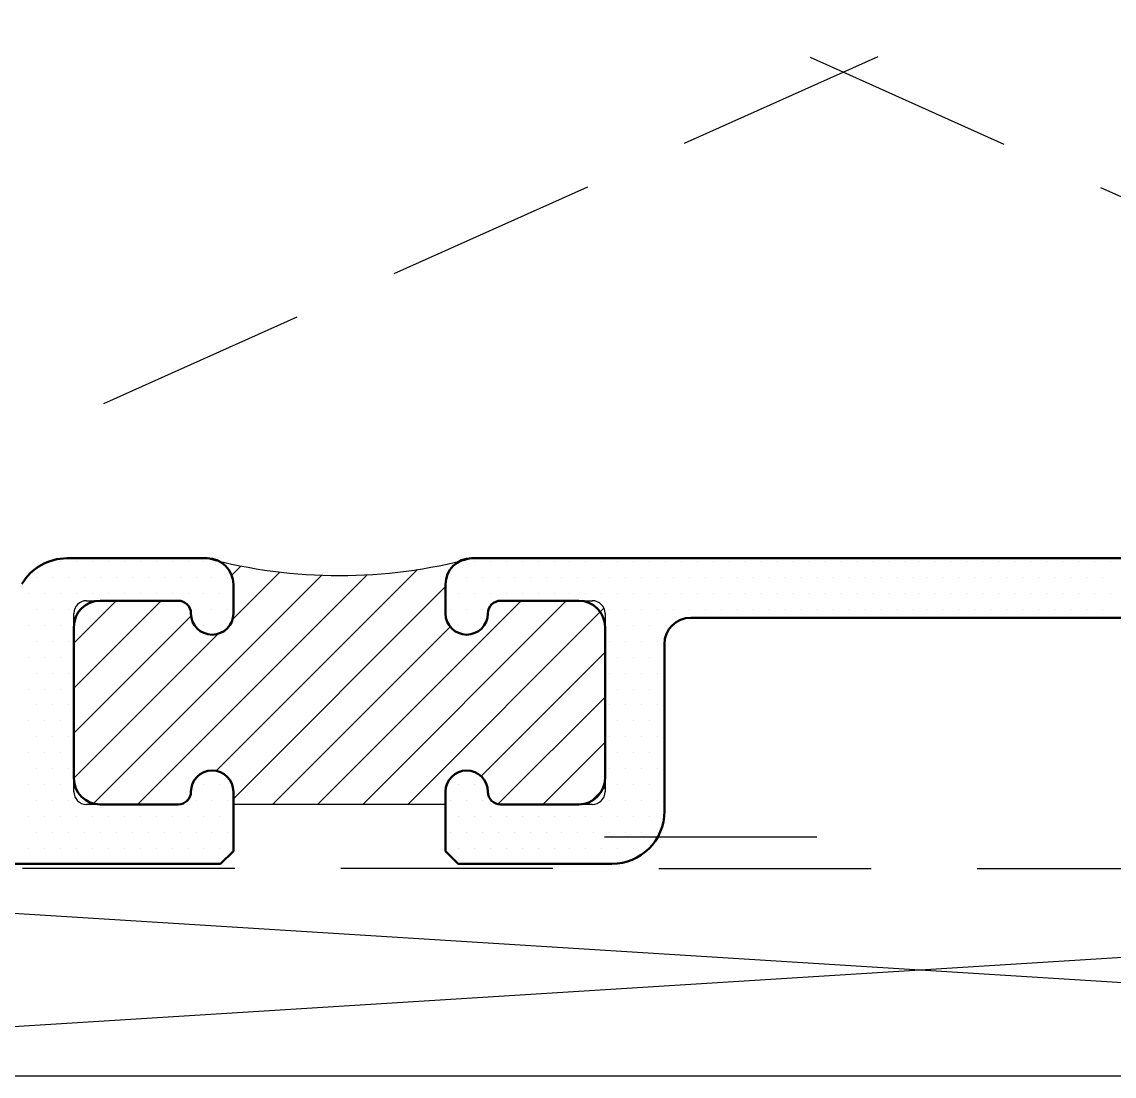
# Model space of a CAD drawing. Header units: inches. Extents: x 3.8 to 36.3, y 0.9 to 43.6.
# Drawn here: x 7.518 to 8.806, y 5.127 to 6.369 of the extents above; entities that cross this region are included whole.
import ezdxf

# ---------------------------------------------------------------- set-up
doc = ezdxf.new("R2010")
doc.units = ezdxf.units.IN
doc.header["$MEASUREMENT"] = 0
doc.linetypes.add('HIDDEN', pattern=[0.375, 0.25, -0.125])
for name, color, linetype in [('R-SWTS-DET1', 1, 'Continuous'), ('R-SWTS-DET3', 5, 'Continuous'), ('R-SWTS-PAT1', 5, 'Continuous')]:
    doc.layers.add(name, color=color, linetype=linetype)

msp = doc.modelspace()

# ---------------------------------------------------------------- linework, layer by layer
at = {"layer": 'R-SWTS-DET1', "lineweight": 50}
for p, q in [((7.7367, 5.73683), (7.5717, 5.73683)), ((10.6282, 5.73683), (8.0487, 5.73683)), ((7.7677, 5.67183), (7.7677, 5.70583)), ((8.0177, 5.70583), (8.0177, 5.67183)), ((7.6107, 5.68683), (7.7027, 5.68683)), ((8.0827, 5.68683), (8.1747, 5.68683)), ((8.3067, 5.66683), (10.40105, 5.66683)), ((7.5797, 5.47783), (7.5797, 5.65583)), ((8.2057, 5.65583), (8.2057, 5.47783)), ((8.2757, 5.43883), (8.2757, 5.63583)), ((7.7677, 5.44683), (7.7677, 5.46183)), ((8.0177, 5.46183), (8.0177, 5.44683)), ((7.7027, 5.44683), (7.6107, 5.44683)), ((7.7677, 5.39183), (7.7677, 5.44683)), ((8.0177, 5.44683), (8.0177, 5.39183)), ((8.1747, 5.44683), (8.0827, 5.44683)), ((7.7527, 5.37683), (7.7677, 5.39183)), ((8.0177, 5.39183), (8.0327, 5.37683)), ((5.97067, 5.37683), (7.7527, 5.37683)), ((8.0327, 5.37683), (8.2137, 5.37683))]:
    msp.add_line(p, q, dxfattribs=at)
at = {"layer": 'R-SWTS-DET1'}
for p, q in [((7.7367, 5.73683), (7.7367, 5.73683)), ((7.7367, 5.73683), (7.7367, 5.73683)), ((8.0487, 5.73683), (8.0487, 5.73683)), ((7.7677, 5.67183), (7.7677, 5.70583)), ((8.0177, 5.70583), (8.0177, 5.67183)), ((7.5947, 5.68683), (7.7027, 5.68683)), ((8.0827, 5.68683), (8.1907, 5.68683)), ((7.5797, 5.46183), (7.5797, 5.67183)), ((8.2057, 5.67183), (8.2057, 5.46183)), ((7.7677, 5.44683), (7.7677, 5.46183)), ((8.0177, 5.46183), (8.0177, 5.44683)), ((7.7027, 5.44683), (7.5947, 5.44683)), ((8.0177, 5.44683), (7.7677, 5.44683)), ((8.1907, 5.44683), (8.0827, 5.44683)), ((8.2052, 5.40883), (8.4552, 5.40883))]:
    msp.add_line(p, q, dxfattribs=at)
at = {"layer": 'R-SWTS-DET1', "lineweight": 50}
for centre, radius, start, end in [((7.5717, 5.67483), 0.062, 90, 149.23383), ((7.7367, 5.70583), 0.031, 360, 90), ((8.0487, 5.70583), 0.031, 90, 180), ((7.6107, 5.65583), 0.031, 90, 180), ((7.7027, 5.67183), 0.015, 360, 90), ((8.0827, 5.67183), 0.015, 90, 180), ((8.1747, 5.65583), 0.031, 0, 90), ((7.7427, 5.67183), 0.025, 180, 0), ((8.0427, 5.67183), 0.025, 180, 360), ((8.3067, 5.63583), 0.031, 90, 180), ((7.7427, 5.46183), 0.025, 0, 180), ((8.0427, 5.46183), 0.025, 0, 180), ((7.6107, 5.47783), 0.031, 180, 270), ((8.1747, 5.47783), 0.031, 270, 360), ((7.7027, 5.46183), 0.015, 270, 0), ((8.0827, 5.46183), 0.015, 180, 270), ((8.2137, 5.43883), 0.062, 270, 0)]:
    msp.add_arc(centre, radius, start, end, dxfattribs=at)
at = {"layer": 'R-SWTS-DET1'}
for centre, radius, start, end in [((7.7367, 5.70583), 0.031, 0, 90), ((7.8927, 6.32726), 0.61069, 255.19981, 284.80019), ((8.0487, 5.70583), 0.031, 90, 180), ((7.5947, 5.67183), 0.015, 90, 180), ((7.7027, 5.67183), 0.015, 360, 90), ((8.0827, 5.67183), 0.015, 90, 180), ((8.1907, 5.67183), 0.015, 0, 90), ((7.7427, 5.67183), 0.025, 180, 0), ((8.0427, 5.67183), 0.025, 180, 360), ((7.7427, 5.46183), 0.025, 0, 180), ((8.0427, 5.46183), 0.025, 360, 180), ((7.5947, 5.46183), 0.015, 180, 270), ((7.7027, 5.46183), 0.015, 270, 0), ((8.0827, 5.46183), 0.015, 180, 270), ((8.1907, 5.46183), 0.015, 270, 360)]:
    msp.add_arc(centre, radius, start, end, dxfattribs=at)
at = {"layer": 'R-SWTS-DET3', "linetype": 'HIDDEN'}
for p, q in [((10.58059, 7.24707), (6.39424, 5.37207)), ((6.39424, 7.24707), (10.58059, 5.37097)), ((6.39424, 5.37207), (10.58059, 5.37097))]:
    msp.add_line(p, q, dxfattribs=at)
at = {"layer": 'R-SWTS-DET3'}
for p, q in [((10.5712, 5.12683), (6.5712, 5.37683)), ((6.5712, 5.12683), (10.5712, 5.37683)), ((11.16005, 5.12683), (5.8212, 5.12683))]:
    msp.add_line(p, q, dxfattribs=at)
at = {"layer": 'R-SWTS-PAT1'}
for p, q in [((7.56434, 5.7328), (7.56434, 5.7328)), ((7.58309, 5.7328), (7.58309, 5.7328)), ((7.60184, 5.7328), (7.60184, 5.7328)), ((7.62059, 5.7328), (7.62059, 5.7328)), ((7.63934, 5.7328), (7.63934, 5.7328)), ((7.65809, 5.7328), (7.65809, 5.7328)), ((7.67684, 5.7328), (7.67684, 5.7328)), ((7.69559, 5.7328), (7.69559, 5.7328)), ((7.71434, 5.7328), (7.71434, 5.7328)), ((7.73309, 5.7328), (7.73309, 5.7328)), ((7.75184, 5.7328), (7.75184, 5.7328)), ((8.05184, 5.7328), (8.05184, 5.7328)), ((8.07059, 5.7328), (8.07059, 5.7328)), ((8.08934, 5.7328), (8.08934, 5.7328)), ((8.10809, 5.7328), (8.10809, 5.7328)), ((8.12684, 5.7328), (8.12684, 5.7328)), ((8.14559, 5.7328), (8.14559, 5.7328)), ((8.16434, 5.7328), (8.16434, 5.7328)), ((8.18309, 5.7328), (8.18309, 5.7328)), ((8.20184, 5.7328), (8.20184, 5.7328)), ((8.22059, 5.7328), (8.22059, 5.7328)), ((8.23934, 5.7328), (8.23934, 5.7328)), ((8.25809, 5.7328), (8.25809, 5.7328)), ((8.27684, 5.7328), (8.27684, 5.7328)), ((8.29559, 5.7328), (8.29559, 5.7328)), ((8.31434, 5.7328), (8.31434, 5.7328)), ((8.33309, 5.7328), (8.33309, 5.7328)), ((8.35184, 5.7328), (8.35184, 5.7328)), ((8.37059, 5.7328), (8.37059, 5.7328)), ((8.38934, 5.7328), (8.38934, 5.7328)), ((8.40809, 5.7328), (8.40809, 5.7328)), ((8.42684, 5.7328), (8.42684, 5.7328)), ((8.44559, 5.7328), (8.44559, 5.7328)), ((8.46434, 5.7328), (8.46434, 5.7328)), ((8.48309, 5.7328), (8.48309, 5.7328)), ((8.50184, 5.7328), (8.50184, 5.7328)), ((8.52059, 5.7328), (8.52059, 5.7328)), ((8.53934, 5.7328), (8.53934, 5.7328)), ((8.55809, 5.7328), (8.55809, 5.7328)), ((8.57684, 5.7328), (8.57684, 5.7328)), ((8.59559, 5.7328), (8.59559, 5.7328)), ((8.61434, 5.7328), (8.61434, 5.7328)), ((8.63309, 5.7328), (8.63309, 5.7328)), ((8.65184, 5.7328), (8.65184, 5.7328)), ((8.67059, 5.7328), (8.67059, 5.7328)), ((8.68934, 5.7328), (8.68934, 5.7328)), ((8.70809, 5.7328), (8.70809, 5.7328)), ((8.72684, 5.7328), (8.72684, 5.7328)), ((8.74559, 5.7328), (8.74559, 5.7328)), ((8.76434, 5.7328), (8.76434, 5.7328)), ((8.78309, 5.7328), (8.78309, 5.7328)), ((8.80184, 5.7328), (8.80184, 5.7328)), ((7.60188, 5.44683), (7.87197, 5.71693)), ((7.65491, 5.44683), (7.92553, 5.71746)), ((7.74748, 5.48637), (7.98464, 5.72353)), ((7.76572, 5.71675), (7.77667, 5.7277)), ((7.76665, 5.66464), (7.82262, 5.72061)), ((7.53621, 5.71405), (7.53621, 5.71405)), ((7.55496, 5.71405), (7.55496, 5.71405)), ((7.57371, 5.71405), (7.57371, 5.71405)), ((7.59246, 5.71405), (7.59246, 5.71405)), ((7.61121, 5.71405), (7.61121, 5.71405)), ((7.62996, 5.71405), (7.62996, 5.71405)), ((7.64871, 5.71405), (7.64871, 5.71405)), ((7.66746, 5.71405), (7.66746, 5.71405)), ((7.68621, 5.71405), (7.68621, 5.71405)), ((7.70496, 5.71405), (7.70496, 5.71405)), ((7.72371, 5.71405), (7.72371, 5.71405)), ((7.74246, 5.71405), (7.74246, 5.71405)), ((7.76121, 5.71405), (7.76121, 5.71405)), ((7.7677, 5.45356), (8.0177, 5.70356)), ((8.02371, 5.71405), (8.02371, 5.71405)), ((8.04246, 5.71405), (8.04246, 5.71405)), ((8.06121, 5.71405), (8.06121, 5.71405)), ((8.07996, 5.71405), (8.07996, 5.71405)), ((8.09871, 5.71405), (8.09871, 5.71405)), ((8.11746, 5.71405), (8.11746, 5.71405)), ((8.13621, 5.71405), (8.13621, 5.71405)), ((8.15496, 5.71405), (8.15496, 5.71405)), ((8.17371, 5.71405), (8.17371, 5.71405)), ((8.19246, 5.71405), (8.19246, 5.71405)), ((8.21121, 5.71405), (8.21121, 5.71405)), ((8.22996, 5.71405), (8.22996, 5.71405)), ((8.24871, 5.71405), (8.24871, 5.71405)), ((8.26746, 5.71405), (8.26746, 5.71405)), ((8.28621, 5.71405), (8.28621, 5.71405)), ((8.30496, 5.71405), (8.30496, 5.71405)), ((8.32371, 5.71405), (8.32371, 5.71405)), ((8.34246, 5.71405), (8.34246, 5.71405)), ((8.36121, 5.71405), (8.36121, 5.71405)), ((8.37996, 5.71405), (8.37996, 5.71405)), ((8.39871, 5.71405), (8.39871, 5.71405)), ((8.41746, 5.71405), (8.41746, 5.71405)), ((8.43621, 5.71405), (8.43621, 5.71405)), ((8.45496, 5.71405), (8.45496, 5.71405)), ((8.47371, 5.71405), (8.47371, 5.71405)), ((8.49246, 5.71405), (8.49246, 5.71405)), ((8.51121, 5.71405), (8.51121, 5.71405)), ((8.52996, 5.71405), (8.52996, 5.71405)), ((8.54871, 5.71405), (8.54871, 5.71405)), ((8.56746, 5.71405), (8.56746, 5.71405)), ((8.58621, 5.71405), (8.58621, 5.71405)), ((8.60496, 5.71405), (8.60496, 5.71405)), ((8.62371, 5.71405), (8.62371, 5.71405)), ((8.64246, 5.71405), (8.64246, 5.71405)), ((8.66121, 5.71405), (8.66121, 5.71405)), ((8.67996, 5.71405), (8.67996, 5.71405)), ((8.69871, 5.71405), (8.69871, 5.71405)), ((8.71746, 5.71405), (8.71746, 5.71405)), ((8.73621, 5.71405), (8.73621, 5.71405)), ((8.75496, 5.71405), (8.75496, 5.71405)), ((8.77371, 5.71405), (8.77371, 5.71405)), ((8.79246, 5.71405), (8.79246, 5.71405)), ((7.52684, 5.6953), (7.52684, 5.6953)), ((7.54559, 5.6953), (7.54559, 5.6953)), ((7.56434, 5.6953), (7.56434, 5.6953)), ((7.58309, 5.6953), (7.58309, 5.6953)), ((7.60184, 5.6953), (7.60184, 5.6953)), ((7.62059, 5.6953), (7.62059, 5.6953)), ((7.63934, 5.6953), (7.63934, 5.6953)), ((7.65809, 5.6953), (7.65809, 5.6953)), ((7.67684, 5.6953), (7.67684, 5.6953)), ((7.69559, 5.6953), (7.69559, 5.6953)), ((7.71434, 5.6953), (7.71434, 5.6953)), ((7.73309, 5.6953), (7.73309, 5.6953)), ((7.75184, 5.6953), (7.75184, 5.6953)), ((8.03309, 5.6953), (8.03309, 5.6953)), ((8.05184, 5.6953), (8.05184, 5.6953)), ((8.07059, 5.6953), (8.07059, 5.6953)), ((8.08934, 5.6953), (8.08934, 5.6953)), ((8.10809, 5.6953), (8.10809, 5.6953)), ((8.12684, 5.6953), (8.12684, 5.6953)), ((8.14559, 5.6953), (8.14559, 5.6953)), ((8.16434, 5.6953), (8.16434, 5.6953)), ((8.18309, 5.6953), (8.18309, 5.6953)), ((8.20184, 5.6953), (8.20184, 5.6953)), ((8.22059, 5.6953), (8.22059, 5.6953)), ((8.23934, 5.6953), (8.23934, 5.6953)), ((8.25809, 5.6953), (8.25809, 5.6953)), ((8.27684, 5.6953), (8.27684, 5.6953)), ((8.29559, 5.6953), (8.29559, 5.6953)), ((8.31434, 5.6953), (8.31434, 5.6953)), ((8.33309, 5.6953), (8.33309, 5.6953)), ((8.35184, 5.6953), (8.35184, 5.6953)), ((8.37059, 5.6953), (8.37059, 5.6953)), ((8.38934, 5.6953), (8.38934, 5.6953)), ((8.40809, 5.6953), (8.40809, 5.6953)), ((8.42684, 5.6953), (8.42684, 5.6953)), ((8.44559, 5.6953), (8.44559, 5.6953)), ((8.46434, 5.6953), (8.46434, 5.6953)), ((8.48309, 5.6953), (8.48309, 5.6953)), ((8.50184, 5.6953), (8.50184, 5.6953)), ((8.52059, 5.6953), (8.52059, 5.6953)), ((8.53934, 5.6953), (8.53934, 5.6953)), ((8.55809, 5.6953), (8.55809, 5.6953)), ((8.57684, 5.6953), (8.57684, 5.6953)), ((8.59559, 5.6953), (8.59559, 5.6953)), ((8.61434, 5.6953), (8.61434, 5.6953)), ((8.63309, 5.6953), (8.63309, 5.6953)), ((8.65184, 5.6953), (8.65184, 5.6953)), ((8.67059, 5.6953), (8.67059, 5.6953)), ((8.68934, 5.6953), (8.68934, 5.6953)), ((8.70809, 5.6953), (8.70809, 5.6953)), ((8.72684, 5.6953), (8.72684, 5.6953)), ((8.74559, 5.6953), (8.74559, 5.6953)), ((8.76434, 5.6953), (8.76434, 5.6953)), ((8.78309, 5.6953), (8.78309, 5.6953)), ((8.80184, 5.6953), (8.80184, 5.6953)), ((7.5797, 5.63679), (7.62974, 5.68683)), ((7.5797, 5.58376), (7.68278, 5.68683)), ((7.86704, 5.44683), (8.10704, 5.68683)), ((7.92008, 5.44683), (8.16008, 5.68683)), ((7.97311, 5.44683), (8.20435, 5.67807)), ((7.53621, 5.67655), (7.53621, 5.67655)), ((7.55496, 5.67655), (7.55496, 5.67655)), ((7.57371, 5.67655), (7.57371, 5.67655)), ((7.5797, 5.53073), (7.71788, 5.6689)), ((7.72371, 5.67655), (7.72371, 5.67655)), ((7.74246, 5.67655), (7.74246, 5.67655)), ((7.76121, 5.67655), (7.76121, 5.67655)), ((8.02371, 5.67655), (8.02371, 5.67655)), ((8.04246, 5.67655), (8.04246, 5.67655)), ((8.06121, 5.67655), (8.06121, 5.67655)), ((8.21121, 5.67655), (8.21121, 5.67655)), ((8.22996, 5.67655), (8.22996, 5.67655)), ((8.24871, 5.67655), (8.24871, 5.67655)), ((8.26746, 5.67655), (8.26746, 5.67655)), ((8.28621, 5.67655), (8.28621, 5.67655)), ((8.30496, 5.67655), (8.30496, 5.67655)), ((8.32371, 5.67655), (8.32371, 5.67655)), ((8.34246, 5.67655), (8.34246, 5.67655)), ((8.36121, 5.67655), (8.36121, 5.67655)), ((8.37996, 5.67655), (8.37996, 5.67655)), ((8.39871, 5.67655), (8.39871, 5.67655)), ((8.41746, 5.67655), (8.41746, 5.67655)), ((8.43621, 5.67655), (8.43621, 5.67655)), ((8.45496, 5.67655), (8.45496, 5.67655)), ((8.47371, 5.67655), (8.47371, 5.67655)), ((8.49246, 5.67655), (8.49246, 5.67655)), ((8.51121, 5.67655), (8.51121, 5.67655)), ((8.52996, 5.67655), (8.52996, 5.67655)), ((8.54871, 5.67655), (8.54871, 5.67655)), ((8.56746, 5.67655), (8.56746, 5.67655)), ((8.58621, 5.67655), (8.58621, 5.67655)), ((8.60496, 5.67655), (8.60496, 5.67655)), ((8.62371, 5.67655), (8.62371, 5.67655)), ((8.64246, 5.67655), (8.64246, 5.67655)), ((8.66121, 5.67655), (8.66121, 5.67655)), ((8.67996, 5.67655), (8.67996, 5.67655)), ((8.69871, 5.67655), (8.69871, 5.67655)), ((8.71746, 5.67655), (8.71746, 5.67655)), ((8.73621, 5.67655), (8.73621, 5.67655)), ((8.75496, 5.67655), (8.75496, 5.67655)), ((8.77371, 5.67655), (8.77371, 5.67655)), ((8.79246, 5.67655), (8.79246, 5.67655)), ((7.52684, 5.6578), (7.52684, 5.6578)), ((7.54559, 5.6578), (7.54559, 5.6578)), ((7.56434, 5.6578), (7.56434, 5.6578)), ((7.73309, 5.6578), (7.73309, 5.6578)), ((7.75184, 5.6578), (7.75184, 5.6578)), ((7.81401, 5.44683), (8.02328, 5.6561)), ((8.03309, 5.6578), (8.03309, 5.6578)), ((8.05184, 5.6578), (8.05184, 5.6578)), ((8.22059, 5.6578), (8.22059, 5.6578)), ((8.23934, 5.6578), (8.23934, 5.6578)), ((8.25809, 5.6578), (8.25809, 5.6578)), ((8.27684, 5.6578), (8.27684, 5.6578)), ((7.53621, 5.63905), (7.53621, 5.63905)), ((7.55496, 5.63905), (7.55496, 5.63905)), ((7.57371, 5.63905), (7.57371, 5.63905)), ((7.5797, 5.4777), (7.7499, 5.64789)), ((8.21121, 5.63905), (8.21121, 5.63905)), ((8.22996, 5.63905), (8.22996, 5.63905)), ((8.24871, 5.63905), (8.24871, 5.63905)), ((8.26746, 5.63905), (8.26746, 5.63905)), ((8.05958, 5.48028), (8.2057, 5.6264)), ((7.52684, 5.6203), (7.52684, 5.6203)), ((7.54559, 5.6203), (7.54559, 5.6203)), ((7.56434, 5.6203), (7.56434, 5.6203)), ((8.22059, 5.6203), (8.22059, 5.6203)), ((8.23934, 5.6203), (8.23934, 5.6203)), ((8.25809, 5.6203), (8.25809, 5.6203)), ((7.53621, 5.60155), (7.53621, 5.60155)), ((7.55496, 5.60155), (7.55496, 5.60155)), ((7.57371, 5.60155), (7.57371, 5.60155)), ((8.21121, 5.60155), (8.21121, 5.60155)), ((8.22996, 5.60155), (8.22996, 5.60155)), ((8.24871, 5.60155), (8.24871, 5.60155)), ((8.26746, 5.60155), (8.26746, 5.60155)), ((7.52684, 5.5828), (7.52684, 5.5828)), ((7.54559, 5.5828), (7.54559, 5.5828)), ((7.56434, 5.5828), (7.56434, 5.5828)), ((8.22059, 5.5828), (8.22059, 5.5828)), ((8.23934, 5.5828), (8.23934, 5.5828)), ((8.25809, 5.5828), (8.25809, 5.5828)), ((7.53621, 5.56405), (7.53621, 5.56405)), ((7.55496, 5.56405), (7.55496, 5.56405)), ((7.57371, 5.56405), (7.57371, 5.56405)), ((8.07952, 5.44718), (8.2057, 5.57337)), ((8.21121, 5.56405), (8.21121, 5.56405)), ((8.22996, 5.56405), (8.22996, 5.56405)), ((8.24871, 5.56405), (8.24871, 5.56405)), ((8.26746, 5.56405), (8.26746, 5.56405)), ((7.52684, 5.5453), (7.52684, 5.5453)), ((7.54559, 5.5453), (7.54559, 5.5453)), ((7.56434, 5.5453), (7.56434, 5.5453)), ((8.22059, 5.5453), (8.22059, 5.5453)), ((8.23934, 5.5453), (8.23934, 5.5453)), ((8.25809, 5.5453), (8.25809, 5.5453)), ((7.53621, 5.52655), (7.53621, 5.52655)), ((7.55496, 5.52655), (7.55496, 5.52655)), ((7.57371, 5.52655), (7.57371, 5.52655)), ((8.21121, 5.52655), (8.21121, 5.52655)), ((8.22996, 5.52655), (8.22996, 5.52655)), ((8.24871, 5.52655), (8.24871, 5.52655)), ((8.26746, 5.52655), (8.26746, 5.52655)), ((8.13221, 5.44683), (8.2057, 5.52033)), ((7.52684, 5.5078), (7.52684, 5.5078)), ((7.54559, 5.5078), (7.54559, 5.5078)), ((7.56434, 5.5078), (7.56434, 5.5078)), ((8.22059, 5.5078), (8.22059, 5.5078)), ((8.23934, 5.5078), (8.23934, 5.5078)), ((8.25809, 5.5078), (8.25809, 5.5078)), ((7.53621, 5.48905), (7.53621, 5.48905)), ((7.55496, 5.48905), (7.55496, 5.48905)), ((7.57371, 5.48905), (7.57371, 5.48905)), ((8.21121, 5.48905), (8.21121, 5.48905)), ((8.22996, 5.48905), (8.22996, 5.48905)), ((8.24871, 5.48905), (8.24871, 5.48905)), ((8.26746, 5.48905), (8.26746, 5.48905)), ((7.52684, 5.4703), (7.52684, 5.4703)), ((7.54559, 5.4703), (7.54559, 5.4703)), ((7.56434, 5.4703), (7.56434, 5.4703)), ((7.73309, 5.4703), (7.73309, 5.4703)), ((7.75184, 5.4703), (7.75184, 5.4703)), ((8.03309, 5.4703), (8.03309, 5.4703)), ((8.05184, 5.4703), (8.05184, 5.4703)), ((8.18524, 5.44683), (8.2057, 5.4673)), ((8.22059, 5.4703), (8.22059, 5.4703)), ((8.23934, 5.4703), (8.23934, 5.4703)), ((8.25809, 5.4703), (8.25809, 5.4703)), ((7.53621, 5.45155), (7.53621, 5.45155)), ((7.55496, 5.45155), (7.55496, 5.45155)), ((7.57371, 5.45155), (7.57371, 5.45155)), ((7.70964, 5.44854), (7.716, 5.45489)), ((7.72371, 5.45155), (7.72371, 5.45155)), ((7.74246, 5.45155), (7.74246, 5.45155)), ((7.76121, 5.45155), (7.76121, 5.45155)), ((8.02371, 5.45155), (8.02371, 5.45155)), ((8.04246, 5.45155), (8.04246, 5.45155)), ((8.06121, 5.45155), (8.06121, 5.45155)), ((8.19246, 5.45155), (8.19246, 5.45155)), ((8.21121, 5.45155), (8.21121, 5.45155)), ((8.22996, 5.45155), (8.22996, 5.45155)), ((8.24871, 5.45155), (8.24871, 5.45155)), ((8.26746, 5.45155), (8.26746, 5.45155)), ((7.52684, 5.4328), (7.52684, 5.4328)), ((7.54559, 5.4328), (7.54559, 5.4328)), ((7.56434, 5.4328), (7.56434, 5.4328)), ((7.58309, 5.4328), (7.58309, 5.4328)), ((7.60184, 5.4328), (7.60184, 5.4328)), ((7.62059, 5.4328), (7.62059, 5.4328)), ((7.63934, 5.4328), (7.63934, 5.4328)), ((7.65809, 5.4328), (7.65809, 5.4328)), ((7.67684, 5.4328), (7.67684, 5.4328)), ((7.69559, 5.4328), (7.69559, 5.4328)), ((7.71434, 5.4328), (7.71434, 5.4328)), ((7.73309, 5.4328), (7.73309, 5.4328)), ((7.75184, 5.4328), (7.75184, 5.4328)), ((8.03309, 5.4328), (8.03309, 5.4328)), ((8.05184, 5.4328), (8.05184, 5.4328)), ((8.07059, 5.4328), (8.07059, 5.4328)), ((8.08934, 5.4328), (8.08934, 5.4328)), ((8.10809, 5.4328), (8.10809, 5.4328)), ((8.12684, 5.4328), (8.12684, 5.4328)), ((8.14559, 5.4328), (8.14559, 5.4328)), ((8.16434, 5.4328), (8.16434, 5.4328)), ((8.18309, 5.4328), (8.18309, 5.4328)), ((8.20184, 5.4328), (8.20184, 5.4328)), ((8.22059, 5.4328), (8.22059, 5.4328)), ((8.23934, 5.4328), (8.23934, 5.4328)), ((8.25809, 5.4328), (8.25809, 5.4328)), ((7.53621, 5.41405), (7.53621, 5.41405)), ((7.55496, 5.41405), (7.55496, 5.41405)), ((7.57371, 5.41405), (7.57371, 5.41405)), ((7.59246, 5.41405), (7.59246, 5.41405)), ((7.61121, 5.41405), (7.61121, 5.41405)), ((7.62996, 5.41405), (7.62996, 5.41405)), ((7.64871, 5.41405), (7.64871, 5.41405)), ((7.66746, 5.41405), (7.66746, 5.41405)), ((7.68621, 5.41405), (7.68621, 5.41405)), ((7.70496, 5.41405), (7.70496, 5.41405)), ((7.72371, 5.41405), (7.72371, 5.41405)), ((7.74246, 5.41405), (7.74246, 5.41405)), ((7.76121, 5.41405), (7.76121, 5.41405)), ((8.02371, 5.41405), (8.02371, 5.41405)), ((8.04246, 5.41405), (8.04246, 5.41405)), ((8.06121, 5.41405), (8.06121, 5.41405)), ((8.07996, 5.41405), (8.07996, 5.41405)), ((8.09871, 5.41405), (8.09871, 5.41405)), ((8.11746, 5.41405), (8.11746, 5.41405)), ((8.13621, 5.41405), (8.13621, 5.41405)), ((8.15496, 5.41405), (8.15496, 5.41405)), ((8.17371, 5.41405), (8.17371, 5.41405)), ((8.19246, 5.41405), (8.19246, 5.41405)), ((8.21121, 5.41405), (8.21121, 5.41405)), ((8.22996, 5.41405), (8.22996, 5.41405)), ((8.24871, 5.41405), (8.24871, 5.41405)), ((8.26746, 5.41405), (8.26746, 5.41405)), ((7.52684, 5.3953), (7.52684, 5.3953)), ((7.54559, 5.3953), (7.54559, 5.3953)), ((7.56434, 5.3953), (7.56434, 5.3953)), ((7.58309, 5.3953), (7.58309, 5.3953)), ((7.60184, 5.3953), (7.60184, 5.3953)), ((7.62059, 5.3953), (7.62059, 5.3953)), ((7.63934, 5.3953), (7.63934, 5.3953)), ((7.65809, 5.3953), (7.65809, 5.3953)), ((7.67684, 5.3953), (7.67684, 5.3953)), ((7.69559, 5.3953), (7.69559, 5.3953)), ((7.71434, 5.3953), (7.71434, 5.3953)), ((7.73309, 5.3953), (7.73309, 5.3953)), ((7.75184, 5.3953), (7.75184, 5.3953)), ((8.03309, 5.3953), (8.03309, 5.3953)), ((8.05184, 5.3953), (8.05184, 5.3953)), ((8.07059, 5.3953), (8.07059, 5.3953)), ((8.08934, 5.3953), (8.08934, 5.3953)), ((8.10809, 5.3953), (8.10809, 5.3953)), ((8.12684, 5.3953), (8.12684, 5.3953)), ((8.14559, 5.3953), (8.14559, 5.3953)), ((8.16434, 5.3953), (8.16434, 5.3953)), ((8.18309, 5.3953), (8.18309, 5.3953)), ((8.20184, 5.3953), (8.20184, 5.3953)), ((8.22059, 5.3953), (8.22059, 5.3953)), ((8.23934, 5.3953), (8.23934, 5.3953))]:
    msp.add_line(p, q, dxfattribs=at)

doc.saveas('drawing.dxf')
